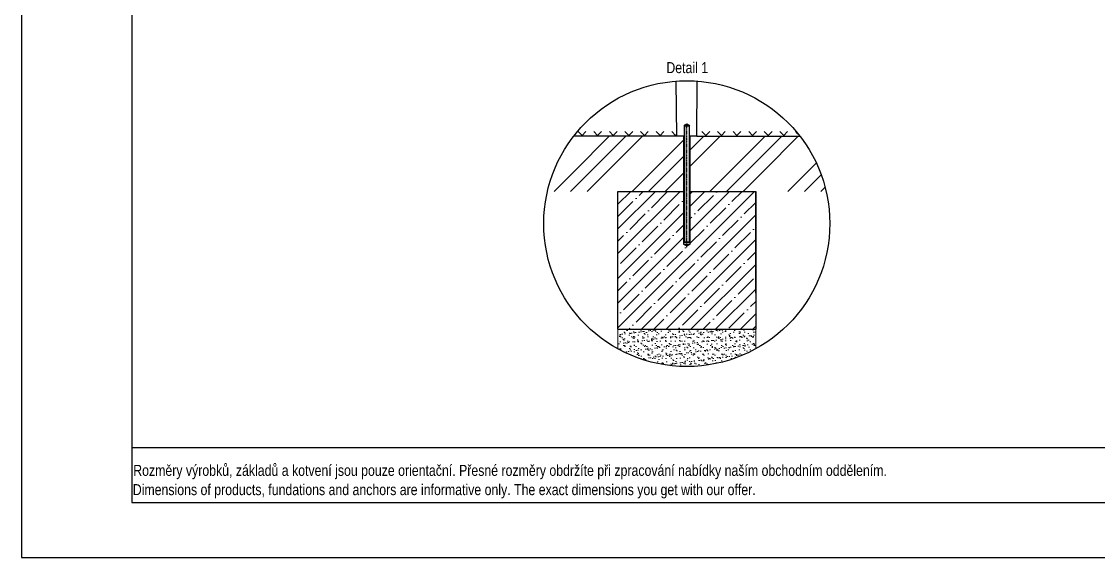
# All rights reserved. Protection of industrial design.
# Model space of a CAD drawing. Header units: millimetres. Extents: x 11004 to 16944, y 3085 to 7285.
# Drawn here: x 11004 to 14913, y 3085 to 5032 of the extents above; entities that cross this region are included whole.
import ezdxf
from ezdxf.lldxf.tags import DXFTag

# ---------------------------------------------------------------- set-up
doc = ezdxf.new("R2010")
doc.units = ezdxf.units.MM
doc.header["$LTSCALE"] = 0.3
doc.linetypes.add('DashDot', pattern=[15, 9, -3, 0, -3])
doc.layers.add('Nekreslit', color=6, linetype='Continuous', plot=False)
doc.layers.add('SRAFY', color=251, linetype='Continuous', lineweight=13)
doc.styles.add('SEACAD_Arial', font='arial.ttf', dxfattribs={"width": 0.8})
tags = doc.linetypes.add('HIDDEN2', pattern=[4.7625, 3.175, -1.5875]).pattern_tags.tags
tags[6:7] = [DXFTag(74, 4), DXFTag(75, 0), DXFTag(340, '0'), DXFTag(46, 0.0), DXFTag(50, 0.0), DXFTag(44, 0.0), DXFTag(45, 0.0)]
tags[4:5] = [DXFTag(74, 4), DXFTag(75, 0), DXFTag(340, '0'), DXFTag(46, 0.0), DXFTag(50, 0.0), DXFTag(44, 0.0), DXFTag(45, 0.0)]

msp = doc.modelspace()

# ---------------------------------------------------------------- hatches: boundary and pattern name
at = {"layer": 'SRAFY'}
h = msp.add_hatch(dxfattribs=at)
h.set_pattern_fill('GOST_GROUND', color=256, scale=20)
h.set_pattern_definition([(45, (5940, 245.79), (282.8427, -2e-14), [400]), (45, (6000, 245.79), (282.8427, -2e-14), [400]), (45, (6060, 245.79), (282.8427, -2e-14), [400])])
h.paths.add_polyline_path([(13409, 4615), (13387, 4615), (13008, 4615, 0.107975), (12913.2, 4414.7), (13169, 4414.7), (13409, 4414.7)])
h.paths.add_polyline_path([(13829.9, 4615), (13451, 4615), (13429, 4615), (13429, 4414.7), (13669, 4414.7), (13924.8, 4414.7, 0.107975)])
h = msp.add_hatch(dxfattribs=at)
h.set_pattern_fill('TERACO', color=256, scale=20)
h.set_pattern_definition([(45, (4723.274, -699.69), (-28.28427, 28.28427), [20, -20]), (135, (4779.843, -699.69), (-28.28427, -28.28427), [20, -20])])
h.paths.add_polyline_path([(13008, 4615), (13008, 4638), (13382.7, 4638), (13382.7, 4615)])
h = msp.add_hatch(dxfattribs=at)
h.set_pattern_fill('TERACO', color=256, scale=20)
h.set_pattern_definition([(45, (5172.4, -699.72), (-28.28427, 28.28427), [20, -20]), (135, (5228.97, -699.72), (-28.28427, -28.28427), [20, -20])])
h.paths.add_polyline_path([(13455.2, 4614.9), (13455.2, 4638), (13820.8, 4638), (13820.8, 4614.9)])
h = msp.add_hatch(dxfattribs=at)
h.set_pattern_fill('ANSI35', color=256, scale=10)
h.paths.add_polyline_path([(13669, 4414.7), (13431, 4414.7), (13431, 4223.7), (13419, 4216.7), (13407, 4223.7), (13407, 4414.7), (13169, 4414.7), (13169, 3914.7), (13669, 3914.7)])
h = msp.add_hatch(dxfattribs=at)
h.set_pattern_fill('AR-SAND', color=256, scale=0.5)
h.set_pattern_definition([(37.5, (5940, 245.79), (-0.80002, 24.47066), [0, -19.304, 0, -21.59, 0, -20.6375]), (7.5, (5940, 245.79), (22.47616, 35.84126), [0, -10.414, 0, -17.399, 0, -6.6675]), (327.5, (5924.38, 245.79), (39.54962, 0.071866), [0, -6.35, 0, -22.86, 0, -29.845]), (317.5, (5924.38, 245.79), (38.17782, 11.14647), [0, -3.175, 0, -14.986, 0, -17.145])])
h.paths.add_polyline_path([(13169, 3914.7), (13169, 3842.8, 0.256659), (13669, 3842.8), (13669, 3914.7)])

# ---------------------------------------------------------------- linework, layer by layer
for p, q in [((13383, 4615), (13380.9, 4815.5)), ((13455, 4615), (13457.1, 4815.5)), ((13409, 4654.1), (13419, 4659.8)), ((13410.6, 4655), (13409, 4653.4)), ((13409, 4653.4), (13429, 4653.4)), ((13410.6, 4655), (13410.5, 4229.7)), ((13427.4, 4655), (13410.6, 4655)), ((13419, 4659.8), (13429, 4654.1)), ((13427.4, 4655), (13427.4, 4229.7)), ((13427.4, 4655), (13429, 4653.4)), ((13383, 4615), (13008, 4615)), ((13409, 4615), (13383, 4615)), ((13409, 4231.3), (13409, 4615)), ((13455, 4615), (13429, 4615)), ((13429, 4231.3), (13429, 4615)), ((13455, 4615), (13829.9, 4615)), ((13407, 4223.7), (13419, 4216.7)), ((13409, 4231.3), (13410.5, 4229.7)), ((13409, 4231.3), (13429, 4231.3)), ((13419, 4216.7), (13431, 4223.7)), ((13429, 4231.3), (13427.4, 4229.7))]:
    msp.add_line(p, q)
at = {"lineweight": 15}
for p, q in [((13409, 4654.1), (13409, 4615)), ((13429, 4615), (13429, 4654.1))]:
    msp.add_line(p, q, dxfattribs=at)
at = {"color": 7, "linetype": 'DashDot', "lineweight": 30}
msp.add_line((13419, 4212.9), (13419, 4660.8), dxfattribs=at)
at = {"color": 7, "linetype": 'HIDDEN2'}
for p, q in [((13407, 4615), (13407, 4414.7)), ((13431, 4414.7), (13431, 4615)), ((13407, 4414.7), (13407, 4223.7)), ((13431, 4223.7), (13431, 4414.7)), ((13407, 4223.7), (13431, 4223.7)), ((13427.4, 4229.7), (13410.5, 4229.7))]:
    msp.add_line(p, q, dxfattribs=at)
at = {"color": 7, "linetype": 'Continuous'}
for p, q in [((13169, 3914.7), (13169, 4414.7)), ((13169, 4414.7), (13409, 4414.7)), ((13429, 4414.7), (13669, 4414.7)), ((13669, 4414.7), (13669, 3914.7)), ((13669, 4293.7), (13669, 4413.7)), ((13669, 4045.4), (13669, 4413.7)), ((13169, 3914.7), (13669, 3914.7))]:
    msp.add_line(p, q, dxfattribs=at)
msp.add_circle((13419, 4297.8), 519.1, dxfattribs=at)
at = {"layer": 'Nekreslit'}
msp.add_line((11404.4, 3485.3), (15444.4, 3485.3), dxfattribs=at)
for points in [[(11004.4, 3085.3), (16944.4, 3085.3), (16944.4, 7285.3), (11004.4, 7285.3)], [(11404.4, 3285.3), (15444.4, 3285.3), (15444.4, 6885.3), (11404.4, 6885.3)]]:
    msp.add_lwpolyline(points, close=True, dxfattribs=at)
at = {"layer": 'SRAFY'}
for p, q in [((13169, 3914.7), (13669, 3914.7)), ((13169, 3914.7), (13169, 3842.8)), ((13669, 3914.7), (13669, 3842.8))]:
    msp.add_line(p, q, dxfattribs=at)

# ---------------------------------------------------------------- texts
at = {"style": 'SEACAD_Arial', "width": 0.8}
for s, p in [('Rozměry výrobků, základů a kotvení jsou pouze orientační. Přesné rozměry obdržíte při zpracování nabídky naším obchodním oddělením.', (11409.8, 3381.6)), ('Dimensions of products, fundations and anchors are informative only. The exact dimensions you get with our offer.', (11408.2, 3311.7))]:
    msp.add_text(s, height=39.9982, dxfattribs=at).set_placement(p)
at = {"insert": (13344.8, 4884.4), "char_height": 40, "attachment_point": 1, "style": 'SEACAD_Arial'}
msp.add_mtext_dynamic_manual_height_columns('Detail 1', width=226.121, gutter_width=200, heights=[0], dxfattribs=at)

doc.saveas('drawing.dxf')
